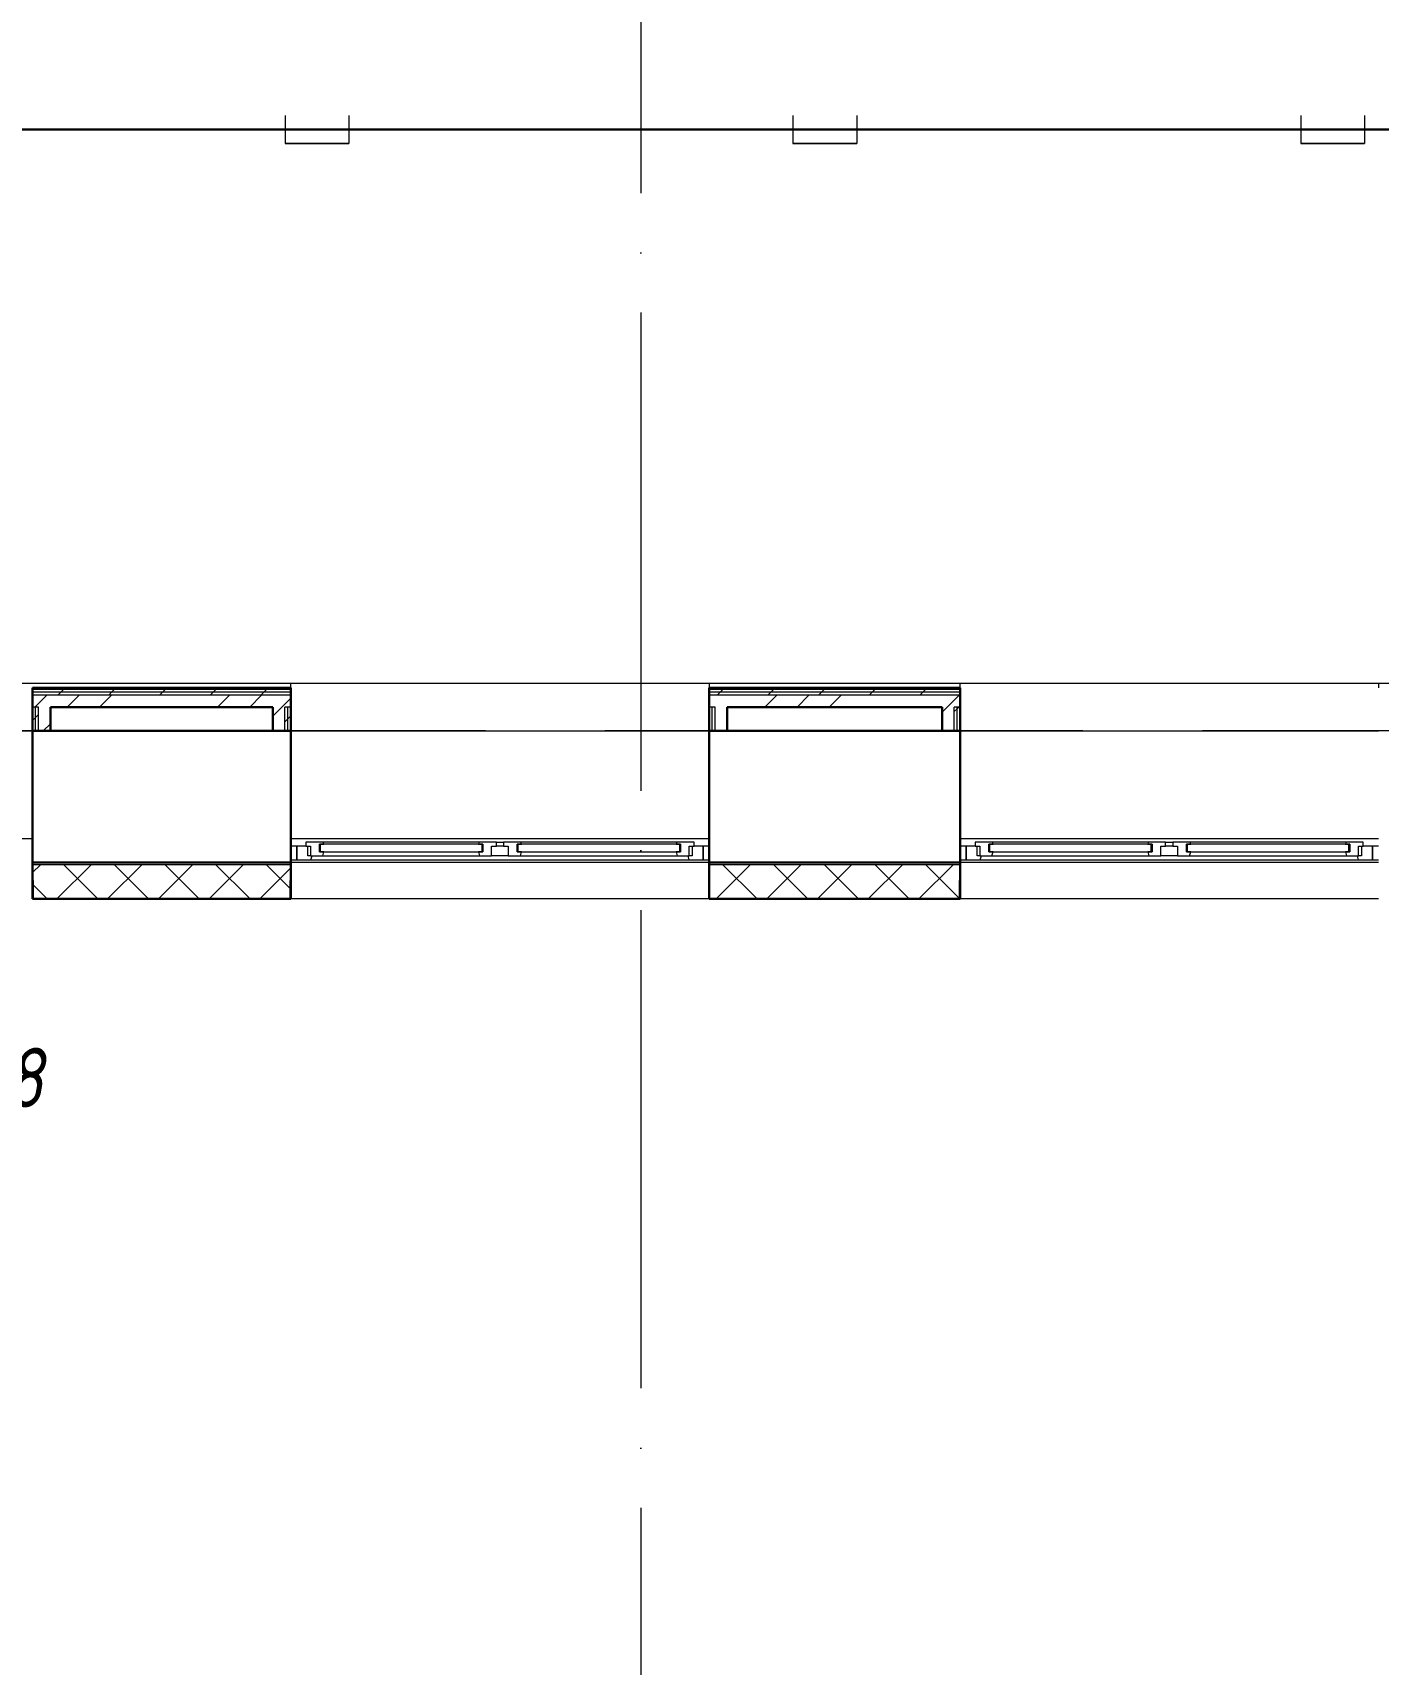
# Model space of a CAD drawing. Header units: millimetres. Extents: x -495897 to 1376592, y -28539 to 470976.
# Drawn here: x -25957 to -20327, y 371950 to 378776 of the extents above; entities that cross this region are included whole.
import ezdxf
from ezdxf import colors
from ezdxf.entities.mleader import LeaderData, LeaderLine
from ezdxf.enums import TextEntityAlignment as Align
from ezdxf.math import Vec2, Vec3

# ---------------------------------------------------------------- set-up
doc = ezdxf.new("R2010")
doc.units = ezdxf.units.MM
doc.set_wipeout_variables(frame=1)
doc.linetypes.add('ADSK_Линия сетки', pattern=[25, 20, -2.5, 0, -2.5])
for name, color, linetype, lineweight in [('_ Окна', 7, 'Continuous', 9), ('RC-Видеонаблюдение', 5, 'Continuous', 30), ('RC-Выноски', 7, 'Continuous', 0), ('RC-Линии_связи-Адресные', 5, 'Continuous', 30), ('Ограждение', 252, 'Continuous', 9), ('Окна', 252, 'Continuous', 9), ('Оси', 252, 'Continuous', 9), ('Стены внутренние', 7, 'Continuous', 18), ('Стены наружные', 7, 'Continuous', 18), ('Стены штриховка', 7, 'Continuous', 9)]:
    doc.layers.add(name, color=color, linetype=linetype, lineweight=lineweight)
doc.layers.add('RC-Позиционные_обозначения', color=7, linetype='Continuous')
doc.styles.add('Mipgost_5', font='', dxfattribs={"height": 250})
doc.styles.add('RubezhCAD', font='', dxfattribs={"oblique": 10})
doc.styles.get("Standard").update_dxf_attribs({"font": ''})
doc.styles.get('Mipgost_5').set_extended_font_data('Mipgost')
doc.styles.get('RubezhCAD').set_extended_font_data('GOST type A')
doc.styles.get('Standard').set_extended_font_data('GOST type B')

# ---------------------------------------------------------------- blocks, each defined once
blk = doc.blocks.new('RC-UGO-CAM-03')
blk.add_attdef('PSTN', text='', height=2.5).set_placement((4.626, 3.284), align=Align.BOTTOM_LEFT)
blk.add_wipeout([(3.743, 0), (6.243, 2.499), (6.243, -2.499)])
blk.add_line((6.243, 2.499), (6.243, -2.499))
blk.add_wipeout([(-3.743, -2.499), (-3.741, 2.497), (3.743, 2.499), (3.743, -2.499)])
for q in [(6.243, 2.499), (6.243, -2.499)]:
    blk.add_line((3.743, 0), q)
blk.add_lwpolyline([(3.743, 2.999), (-4.243, 2.999), (-4.243, -2.999), (3.743, -2.999)])
blk.add_lwpolyline([(3.743, -2.499), (3.743, 2.499), (-3.743, 2.499), (-3.743, -2.499), (3.743, -2.499)], close=True)
blk = doc.blocks.new('1 этаж')
at = {"layer": '_ Окна', "color": 251, "true_color": 0x636466}
for p, q in [((-24095.8, 14974.3), (-24120.8, 14974.3)), ((-24095.8, 14916.3), (-24095.8, 14974.3)), ((-23997.8, 14982.3), (-24000.8, 14982.3)), ((-24000.8, 14982.3), (-24000.8, 14950.3)), ((-24000.8, 14950.3), (-23997.8, 14950.3)), ((-23320.8, 14982.3), (-23997.8, 14982.3)), ((-23997.8, 14982.3), (-23997.8, 14950.3)), ((-23997.8, 14950.3), (-23997.8, 14982.3)), ((-23997.8, 14950.3), (-23320.8, 14950.3)), ((-23320.8, 14950.3), (-23320.8, 14982.3)), ((-23320.8, 14982.3), (-23320.8, 14950.3)), ((-23317.8, 14982.3), (-23320.8, 14982.3)), ((-23320.8, 14950.3), (-23317.8, 14950.3)), ((-23317.8, 14950.3), (-23317.8, 14982.3)), ((-23170.8, 14982.3), (-23173.8, 14982.3)), ((-23173.8, 14982.3), (-23173.8, 14950.3)), ((-23173.8, 14950.3), (-23170.8, 14950.3)), ((-22493.8, 14982.3), (-23170.8, 14982.3)), ((-23170.8, 14982.3), (-23170.8, 14950.3)), ((-23170.8, 14950.3), (-23170.8, 14982.3)), ((-23170.8, 14950.3), (-22493.8, 14950.3)), ((-22493.8, 14950.3), (-22493.8, 14982.3)), ((-22493.8, 14982.3), (-22493.8, 14950.3)), ((-22490.8, 14982.3), (-22493.8, 14982.3)), ((-22493.8, 14950.3), (-22490.8, 14950.3)), ((-22490.8, 14950.3), (-22490.8, 14982.3)), ((-22370.8, 14974.3), (-22395.8, 14974.3)), ((-22395.8, 14974.3), (-22395.8, 14916.3)), ((-21295.8, 14974.3), (-21320.8, 14974.3)), ((-21295.8, 14916.3), (-21295.8, 14974.3)), ((-21197.8, 14982.3), (-21200.8, 14982.3)), ((-21200.8, 14982.3), (-21200.8, 14950.3)), ((-21200.8, 14950.3), (-21197.8, 14950.3)), ((-20520.8, 14982.3), (-21197.8, 14982.3)), ((-21197.8, 14982.3), (-21197.8, 14950.3)), ((-21197.8, 14950.3), (-21197.8, 14982.3)), ((-21197.8, 14950.3), (-20520.8, 14950.3)), ((-20520.8, 14950.3), (-20520.8, 14982.3)), ((-20520.8, 14982.3), (-20520.8, 14950.3)), ((-20517.8, 14982.3), (-20520.8, 14982.3)), ((-20520.8, 14950.3), (-20517.8, 14950.3)), ((-20517.8, 14950.3), (-20517.8, 14982.3)), ((-20370.8, 14982.3), (-20373.8, 14982.3)), ((-20373.8, 14982.3), (-20373.8, 14950.3)), ((-20373.8, 14950.3), (-20370.8, 14950.3)), ((-19693.8, 14982.3), (-20370.8, 14982.3)), ((-20370.8, 14982.3), (-20370.8, 14950.3)), ((-20370.8, 14950.3), (-20370.8, 14982.3)), ((-20370.8, 14950.3), (-19693.8, 14950.3)), ((-19693.8, 14950.3), (-19693.8, 14982.3)), ((-19693.8, 14982.3), (-19693.8, 14950.3)), ((-19690.8, 14982.3), (-19693.8, 14982.3)), ((-19693.8, 14950.3), (-19690.8, 14950.3)), ((-19690.8, 14950.3), (-19690.8, 14982.3)), ((-19570.8, 14974.3), (-19595.8, 14974.3)), ((-19595.8, 14974.3), (-19595.8, 14916.3)), ((-24120.8, 14916.3), (-24095.8, 14916.3)), ((-22395.8, 14916.3), (-22370.8, 14916.3)), ((-21320.8, 14916.3), (-21295.8, 14916.3)), ((-19595.8, 14916.3), (-19570.8, 14916.3))]:
    blk.add_line(p, q, dxfattribs=at)
at = {"layer": '_ Окна', "color": 251, "lineweight": 18, "true_color": 0x636466}
for p, q in [((-24057.8, 14974.3), (-24095.8, 14974.3)), ((-24095.8, 14974.3), (-24095.8, 14916.3)), ((-24001.8, 14991.3), (-24057.8, 14991.3)), ((-24057.8, 14991.3), (-24057.8, 14974.3)), ((-24057.8, 14974.3), (-24037.8, 14974.3)), ((-24049.8, 14933.3), (-24049.8, 14974.3)), ((-24037.8, 14974.3), (-24037.8, 14933.3)), ((-24000.8, 14990.3), (-24001.8, 14991.3)), ((-23999.8, 14991.3), (-24000.8, 14990.3)), ((-24000.8, 14950.3), (-24000.8, 14982.3)), ((-24000.8, 14982.3), (-23982.8, 14982.3)), ((-23982.8, 14950.3), (-24000.8, 14950.3)), ((-23985.2, 14991.3), (-23999.8, 14991.3)), ((-23987.4, 14933.3), (-23982.8, 14950.3)), ((-23982.8, 14982.3), (-23985.2, 14991.3)), ((-23333.4, 14991.3), (-23335.8, 14982.3)), ((-23335.8, 14982.3), (-23317.8, 14982.3)), ((-23317.8, 14950.3), (-23335.8, 14950.3)), ((-23335.8, 14950.3), (-23331.2, 14933.3)), ((-23318.8, 14991.3), (-23333.4, 14991.3)), ((-23317.8, 14990.3), (-23318.8, 14991.3)), ((-23316.8, 14991.3), (-23317.8, 14990.3)), ((-23317.8, 14982.3), (-23317.8, 14950.3)), ((-23260.8, 14991.3), (-23316.8, 14991.3)), ((-23280.8, 14933.3), (-23280.8, 14974.3)), ((-23280.8, 14974.3), (-23260.8, 14974.3)), ((-23260.8, 14974.3), (-23260.8, 14991.3)), ((-23174.8, 14991.3), (-23230.8, 14991.3)), ((-23230.8, 14991.3), (-23230.8, 14974.3)), ((-23230.8, 14974.3), (-23210.8, 14974.3)), ((-23210.8, 14974.3), (-23210.8, 14933.3)), ((-23173.8, 14990.3), (-23174.8, 14991.3)), ((-23172.8, 14991.3), (-23173.8, 14990.3)), ((-23173.8, 14950.3), (-23173.8, 14982.3)), ((-23173.8, 14982.3), (-23155.8, 14982.3)), ((-23155.8, 14950.3), (-23173.8, 14950.3)), ((-23158.2, 14991.3), (-23172.8, 14991.3)), ((-23160.4, 14933.3), (-23155.8, 14950.3)), ((-23155.8, 14982.3), (-23158.2, 14991.3)), ((-22506.4, 14991.3), (-22508.8, 14982.3)), ((-22508.8, 14982.3), (-22490.8, 14982.3)), ((-22490.8, 14950.3), (-22508.8, 14950.3)), ((-22508.8, 14950.3), (-22504.2, 14933.3)), ((-22491.8, 14991.3), (-22506.4, 14991.3)), ((-22490.8, 14990.3), (-22491.8, 14991.3)), ((-22489.8, 14991.3), (-22490.8, 14990.3)), ((-22490.8, 14982.3), (-22490.8, 14950.3)), ((-22433.8, 14991.3), (-22489.8, 14991.3)), ((-22453.8, 14933.3), (-22453.8, 14974.3)), ((-22453.8, 14974.3), (-22433.8, 14974.3)), ((-22441.8, 14974.3), (-22441.8, 14933.3)), ((-22433.8, 14974.3), (-22433.8, 14991.3)), ((-22395.8, 14974.3), (-22433.8, 14974.3)), ((-22395.8, 14916.3), (-22395.8, 14974.3)), ((-21257.8, 14974.3), (-21295.8, 14974.3)), ((-21295.8, 14974.3), (-21295.8, 14916.3)), ((-21201.8, 14991.3), (-21257.8, 14991.3)), ((-21257.8, 14991.3), (-21257.8, 14974.3)), ((-21257.8, 14974.3), (-21237.8, 14974.3)), ((-21249.8, 14933.3), (-21249.8, 14974.3)), ((-21237.8, 14974.3), (-21237.8, 14933.3)), ((-21200.8, 14990.3), (-21201.8, 14991.3)), ((-21199.8, 14991.3), (-21200.8, 14990.3)), ((-21200.8, 14950.3), (-21200.8, 14982.3)), ((-21200.8, 14982.3), (-21182.8, 14982.3)), ((-21182.8, 14950.3), (-21200.8, 14950.3)), ((-21185.2, 14991.3), (-21199.8, 14991.3)), ((-21187.4, 14933.3), (-21182.8, 14950.3)), ((-21182.8, 14982.3), (-21185.2, 14991.3)), ((-20533.4, 14991.3), (-20535.8, 14982.3)), ((-20535.8, 14982.3), (-20517.8, 14982.3)), ((-20517.8, 14950.3), (-20535.8, 14950.3)), ((-20535.8, 14950.3), (-20531.2, 14933.3)), ((-20518.8, 14991.3), (-20533.4, 14991.3)), ((-20517.8, 14990.3), (-20518.8, 14991.3)), ((-20516.8, 14991.3), (-20517.8, 14990.3)), ((-20517.8, 14982.3), (-20517.8, 14950.3)), ((-20460.8, 14991.3), (-20516.8, 14991.3)), ((-20480.8, 14933.3), (-20480.8, 14974.3)), ((-20480.8, 14974.3), (-20460.8, 14974.3)), ((-20460.8, 14974.3), (-20460.8, 14991.3)), ((-20374.8, 14991.3), (-20430.8, 14991.3)), ((-20430.8, 14991.3), (-20430.8, 14974.3)), ((-20430.8, 14974.3), (-20410.8, 14974.3)), ((-20410.8, 14974.3), (-20410.8, 14933.3)), ((-20373.8, 14990.3), (-20374.8, 14991.3)), ((-20372.8, 14991.3), (-20373.8, 14990.3)), ((-20373.8, 14950.3), (-20373.8, 14982.3)), ((-20373.8, 14982.3), (-20355.8, 14982.3)), ((-20355.8, 14950.3), (-20373.8, 14950.3)), ((-20358.2, 14991.3), (-20372.8, 14991.3)), ((-20360.4, 14933.3), (-20355.8, 14950.3)), ((-20355.8, 14982.3), (-20358.2, 14991.3)), ((-19706.4, 14991.3), (-19708.8, 14982.3)), ((-19708.8, 14982.3), (-19690.8, 14982.3)), ((-19690.8, 14950.3), (-19708.8, 14950.3)), ((-19708.8, 14950.3), (-19704.2, 14933.3)), ((-19691.8, 14991.3), (-19706.4, 14991.3)), ((-19690.8, 14990.3), (-19691.8, 14991.3)), ((-19689.8, 14991.3), (-19690.8, 14990.3)), ((-19690.8, 14982.3), (-19690.8, 14950.3)), ((-19633.8, 14991.3), (-19689.8, 14991.3)), ((-19653.8, 14933.3), (-19653.8, 14974.3)), ((-19653.8, 14974.3), (-19633.8, 14974.3)), ((-19641.8, 14974.3), (-19641.8, 14933.3)), ((-19633.8, 14974.3), (-19633.8, 14991.3)), ((-19595.8, 14974.3), (-19633.8, 14974.3)), ((-19595.8, 14916.3), (-19595.8, 14974.3)), ((-24095.8, 14916.3), (-24036.4, 14916.3)), ((-24037.8, 14933.3), (-24049.8, 14933.3)), ((-24037.8, 14933.3), (-23987.4, 14933.3)), ((-24036.4, 14916.3), (-24031.8, 14933.3)), ((-23331.2, 14933.3), (-23280.8, 14933.3)), ((-23210.8, 14933.3), (-23160.4, 14933.3)), ((-22504.2, 14933.3), (-22453.8, 14933.3)), ((-22459.8, 14933.3), (-22455.2, 14916.3)), ((-22455.2, 14916.3), (-22395.8, 14916.3)), ((-22441.8, 14933.3), (-22453.8, 14933.3)), ((-21295.8, 14916.3), (-21236.4, 14916.3)), ((-21237.8, 14933.3), (-21249.8, 14933.3)), ((-21237.8, 14933.3), (-21187.4, 14933.3)), ((-21236.4, 14916.3), (-21231.8, 14933.3)), ((-20531.2, 14933.3), (-20480.8, 14933.3)), ((-20410.8, 14933.3), (-20360.4, 14933.3)), ((-19704.2, 14933.3), (-19653.8, 14933.3)), ((-19659.8, 14933.3), (-19655.2, 14916.3)), ((-19655.2, 14916.3), (-19595.8, 14916.3)), ((-19641.8, 14933.3), (-19653.8, 14933.3))]:
    blk.add_line(p, q, dxfattribs=at)
at = {"layer": 'Ограждение', "color": 251, "true_color": 0x636466}
for p, q in [((-27566.2, 15656.3), (-13580.8, 15656.3)), ((-24120.8, 15636.3), (-24120.8, 15656.3)), ((-24120.8, 15656.3), (-22370.8, 15656.3)), ((-22370.8, 15656.3), (-22370.8, 15636.3)), ((-21320.8, 15636.3), (-21320.8, 15656.3)), ((-21320.8, 15656.3), (-19570.8, 15656.3)), ((-19570.8, 15656.3), (-19570.8, 15636.3)), ((-26950.8, 15456.3), (-25200.8, 15456.3)), ((-24120.8, 15456.3), (-22370.8, 15456.3)), ((-21320.8, 15456.3), (-19570.8, 15456.3)), ((-26950.8, 15006.3), (-25200.8, 15006.3)), ((-24120.8, 15006.3), (-22370.8, 15006.3)), ((-21320.8, 15006.3), (-19570.8, 15006.3))]:
    blk.add_line(p, q, dxfattribs=at)
at = {"layer": 'Окна', "color": 251, "true_color": 0x636466}
for p, q in [((-23999.8, 14991.3), (-24001.8, 14991.3)), ((-23333.4, 14991.3), (-23985.2, 14991.3)), ((-23316.8, 14991.3), (-23318.8, 14991.3)), ((-23260.8, 14991.3), (-23230.8, 14991.3)), ((-23230.8, 14974.3), (-23260.8, 14974.3)), ((-23172.8, 14991.3), (-23174.8, 14991.3)), ((-22506.4, 14991.3), (-23158.2, 14991.3)), ((-22489.8, 14991.3), (-22491.8, 14991.3)), ((-21199.8, 14991.3), (-21201.8, 14991.3)), ((-20533.4, 14991.3), (-21185.2, 14991.3)), ((-20516.8, 14991.3), (-20518.8, 14991.3)), ((-20460.8, 14991.3), (-20430.8, 14991.3)), ((-20430.8, 14974.3), (-20460.8, 14974.3)), ((-20372.8, 14991.3), (-20374.8, 14991.3)), ((-19706.4, 14991.3), (-20358.2, 14991.3)), ((-19689.8, 14991.3), (-19691.8, 14991.3)), ((-24036.4, 14916.3), (-22455.2, 14916.3)), ((-23987.4, 14933.3), (-23331.2, 14933.3)), ((-23210.8, 14933.3), (-23280.8, 14933.3)), ((-23160.4, 14933.3), (-22504.2, 14933.3)), ((-21236.4, 14916.3), (-19655.2, 14916.3)), ((-21187.4, 14933.3), (-20531.2, 14933.3)), ((-20410.8, 14933.3), (-20480.8, 14933.3)), ((-20360.4, 14933.3), (-19704.2, 14933.3))]:
    blk.add_line(p, q, dxfattribs=at)
at = {"layer": 'Оси', "color": 251, "linetype": 'ADSK_Линия сетки', "ltscale": 100, "true_color": 0x636466}
for p, q in [((-22655.8, 32206.9), (-22655.8, -32499.9)), ((-805.8, 15456.3), (-72528.1, 15456.3))]:
    blk.add_line(p, q, dxfattribs=at)
at = {"layer": 'Стены внутренние', "color": 251, "lineweight": 30, "true_color": 0x636466}
for p, q in [((-25200.8, 15456.3), (-25200.8, 14906.3)), ((-24195.8, 15456.3), (-25125.8, 15456.3)), ((-24120.8, 14906.3), (-24120.8, 15456.3)), ((-22370.8, 15456.3), (-22370.8, 14906.3)), ((-21395.8, 15456.3), (-22295.8, 15456.3)), ((-21320.8, 14906.3), (-21320.8, 15456.3)), ((-25200.8, 14906.3), (-24120.8, 14906.3)), ((-25200.8, 14896.3), (-25200.8, 14754.3)), ((-24120.8, 14754.3), (-24120.8, 14896.3)), ((-22370.8, 14906.3), (-21320.8, 14906.3)), ((-22370.8, 14896.3), (-22370.8, 14754.3)), ((-21320.8, 14754.3), (-21320.8, 14896.3)), ((-25200.8, 14754.3), (-24120.8, 14754.3)), ((-22370.8, 14754.3), (-21320.8, 14754.3))]:
    blk.add_line(p, q, dxfattribs=at)
at = {"layer": 'Стены внутренние', "color": 251, "linetype": 'Continuous', "lineweight": 9, "true_color": 0x636466}
for p, q in [((-25200.8, 14863.9), (-25168.4, 14896.3)), ((-25096.3, 14756.3), (-24956.3, 14896.3)), ((-24930.5, 14756.3), (-25070.5, 14896.3)), ((-24884.2, 14756.3), (-24744.2, 14896.3)), ((-24718.4, 14756.3), (-24858.4, 14896.3)), ((-24672, 14756.3), (-24532, 14896.3)), ((-24506.2, 14756.3), (-24646.2, 14896.3)), ((-24459.9, 14756.3), (-24319.9, 14896.3)), ((-24294.1, 14756.3), (-24434.1, 14896.3)), ((-24247.8, 14756.3), (-24120.8, 14883.2)), ((-24122.8, 14797.1), (-24222, 14896.3)), ((-22338.6, 14756.3), (-22198.6, 14896.3)), ((-22172.8, 14756.3), (-22312.8, 14896.3)), ((-22126.5, 14756.3), (-21986.5, 14896.3)), ((-21960.6, 14756.3), (-22100.6, 14896.3)), ((-21914.3, 14756.3), (-21774.3, 14896.3)), ((-21748.5, 14756.3), (-21888.5, 14896.3)), ((-21702.2, 14756.3), (-21562.2, 14896.3)), ((-21536.4, 14756.3), (-21676.4, 14896.3)), ((-21490.1, 14756.3), (-21350.1, 14896.3)), ((-21324.2, 14756.3), (-21464.2, 14896.3)), ((-25142.6, 14756.3), (-25198.8, 14812.4)), ((-24563.2, 14754.3), (-24564.3, 14756.3)), ((-24420.4, 14756.3), (-24421.3, 14754.7)), ((-21747.6, 14754.3), (-21748.7, 14756.3))]:
    blk.add_line(p, q, dxfattribs=at)
at = {"layer": 'Стены внутренние', "color": 251, "true_color": 0x636466}
for p, q in [((-22370.8, 14906.3), (-24120.8, 14906.3)), ((-19570.8, 14906.3), (-21320.8, 14906.3)), ((-22370.8, 14754.3), (-24120.8, 14754.3)), ((-19570.8, 14754.3), (-21320.8, 14754.3))]:
    blk.add_line(p, q, dxfattribs=at)
at = {"layer": 'Стены наружные', "color": 251, "lineweight": 30, "true_color": 0x636466}
for p, q in [((-24120.8, 15636.3), (-25200.8, 15636.3)), ((-25200.8, 15636.3), (-25200.8, 15456.3)), ((-24120.8, 15456.3), (-24120.8, 15636.3)), ((-21320.8, 15636.3), (-22370.8, 15636.3)), ((-22370.8, 15636.3), (-22370.8, 15456.3)), ((-21320.8, 15456.3), (-21320.8, 15636.3)), ((-25125.8, 15556.3), (-24195.8, 15556.3)), ((-25125.8, 15456.3), (-25125.8, 15556.3)), ((-24195.8, 15556.3), (-24195.8, 15456.3)), ((-22295.8, 15556.3), (-21395.8, 15556.3)), ((-22295.8, 15456.3), (-22295.8, 15556.3)), ((-21395.8, 15556.3), (-21395.8, 15456.3)), ((-25200.8, 15456.3), (-25125.8, 15456.3)), ((-24195.8, 15456.3), (-24120.8, 15456.3)), ((-22370.8, 15456.3), (-22295.8, 15456.3)), ((-21395.8, 15456.3), (-21320.8, 15456.3)), ((-25200.8, 14906.3), (-25200.8, 14896.3)), ((-24120.8, 14896.3), (-24120.8, 14906.3)), ((-22370.8, 14906.3), (-22370.8, 14896.3)), ((-21320.8, 14896.3), (-21320.8, 14906.3))]:
    blk.add_line(p, q, dxfattribs=at)
at = {"layer": 'Стены наружные', "color": 251, "linetype": 'Continuous', "lineweight": 9, "true_color": 0x636466}
for p, q in [((-25069.8, 15631.3), (-25064.8, 15636.3)), ((-24645.6, 15631.3), (-24640.6, 15636.3)), ((-24221.3, 15631.3), (-24216.3, 15636.3)), ((-22100, 15631.3), (-22095, 15636.3)), ((-21675.7, 15631.3), (-21670.7, 15636.3)), ((-25191, 15556.3), (-25141, 15606.3)), ((-25094.8, 15606.3), (-25082.3, 15618.8)), ((-25082.3, 15618.8), (-25069.8, 15631.3)), ((-25056.1, 15556.3), (-25006.1, 15606.3)), ((-24921.2, 15556.3), (-24871.2, 15606.3)), ((-24882.7, 15606.3), (-24870.2, 15618.8)), ((-24870.2, 15618.8), (-24857.7, 15631.3)), ((-24670.6, 15606.3), (-24658.1, 15618.8)), ((-24658.1, 15618.8), (-24645.6, 15631.3)), ((-24458.4, 15606.3), (-24445.9, 15618.8)), ((-24445.9, 15618.8), (-24433.4, 15631.3)), ((-24427.7, 15556.3), (-24377.7, 15606.3)), ((-24292.8, 15556.3), (-24242.8, 15606.3)), ((-24246.3, 15606.3), (-24233.8, 15618.8)), ((-24233.8, 15618.8), (-24221.3, 15631.3)), ((-24157.8, 15556.3), (-24120.8, 15593.3)), ((-22337.1, 15606.3), (-22324.6, 15618.8)), ((-22324.6, 15618.8), (-22312.1, 15631.3)), ((-22137.7, 15556.3), (-22087.7, 15606.3)), ((-22125, 15606.3), (-22112.5, 15618.8)), ((-22112.5, 15618.8), (-22100, 15631.3)), ((-22002.8, 15556.3), (-21952.8, 15606.3)), ((-21912.9, 15606.3), (-21900.4, 15618.8)), ((-21900.4, 15618.8), (-21887.9, 15631.3)), ((-21867.9, 15556.3), (-21817.9, 15606.3)), ((-21700.7, 15606.3), (-21688.2, 15618.8)), ((-21688.2, 15618.8), (-21675.7, 15631.3)), ((-21488.6, 15606.3), (-21476.1, 15618.8)), ((-21476.1, 15618.8), (-21463.6, 15631.3)), ((-21374.4, 15556.3), (-21324.4, 15606.3)), ((-25200.8, 15500.3), (-25188.3, 15512.8)), ((-25188.3, 15512.8), (-25175.8, 15525.3)), ((-24195.8, 15518.3), (-24157.8, 15556.3)), ((-24145.8, 15494.6), (-24133.3, 15507.1)), ((-24133.3, 15507.1), (-24120.8, 15519.6)), ((-21395.8, 15534.9), (-21374.4, 15556.3)), ((-21345.8, 15536.9), (-21333.3, 15549.4)), ((-21333.3, 15549.4), (-21326.5, 15556.3)), ((-25156.1, 15456.3), (-25125.8, 15486.6))]:
    blk.add_line(p, q, dxfattribs=at)
at = {"layer": 'Стены штриховка', "color": 251, "true_color": 0x636466}
for p, q in [((-25200.8, 15631.3), (-24120.8, 15631.3)), ((-24120.8, 15631.3), (-25200.8, 15631.3)), ((-24120.8, 15618.8), (-25200.8, 15618.8)), ((-24120.8, 15606.3), (-25200.8, 15606.3)), ((-22370.8, 15631.3), (-21320.8, 15631.3)), ((-21320.8, 15631.3), (-22370.8, 15631.3)), ((-21320.8, 15618.8), (-22370.8, 15618.8)), ((-21320.8, 15606.3), (-22370.8, 15606.3)), ((-25175.8, 15556.3), (-25200.8, 15556.3)), ((-25188.3, 15456.3), (-25188.3, 15556.3)), ((-25175.8, 15456.3), (-25175.8, 15556.3)), ((-24145.8, 15456.3), (-24145.8, 15556.3)), ((-24120.8, 15556.3), (-24145.8, 15556.3)), ((-24133.3, 15456.3), (-24133.3, 15556.3)), ((-22345.8, 15556.3), (-22370.8, 15556.3)), ((-22358.3, 15456.3), (-22358.3, 15556.3)), ((-22345.8, 15456.3), (-22345.8, 15556.3)), ((-21345.8, 15456.3), (-21345.8, 15556.3)), ((-21320.8, 15556.3), (-21345.8, 15556.3)), ((-21333.3, 15456.3), (-21333.3, 15556.3)), ((-24120.8, 14896.3), (-25200.8, 14896.3)), ((-21320.8, 14896.3), (-22370.8, 14896.3)), ((-25198.8, 14830.3), (-25200.8, 14830.3)), ((-25198.8, 14830.3), (-25198.8, 14756.3)), ((-24120.8, 14830.3), (-24122.8, 14830.3)), ((-24122.8, 14756.3), (-24122.8, 14830.3)), ((-22368.8, 14830.3), (-22370.8, 14830.3)), ((-22368.8, 14830.3), (-22368.8, 14756.3)), ((-21320.8, 14830.3), (-21322.8, 14830.3)), ((-21322.8, 14756.3), (-21322.8, 14830.3)), ((-25198.8, 14756.3), (-24122.8, 14756.3)), ((-22368.8, 14756.3), (-21322.8, 14756.3))]:
    blk.add_line(p, q, dxfattribs=at)

msp = doc.modelspace()

# ---------------------------------------------------------------- linework, layer by layer
at = {"layer": 'RC-Линии_связи-Адресные', "color": 0, "lineweight": 5}
for p, q in [((-24901.204, 378429.26), (-24901.204, 378313.134)), ((-24634.106, 378429.26), (-24634.106, 378313.134)), ((-22776.737, 378429.26), (-22776.737, 378313.134)), ((-22509.638, 378429.26), (-22509.638, 378313.134)), ((-20652.269, 378429.26), (-20652.269, 378313.134)), ((-20385.171, 378429.26), (-20385.171, 378313.134)), ((-24901.204, 378313.134), (-24634.106, 378313.134)), ((-24634.106, 378313.134), (-24901.204, 378313.134)), ((-22776.737, 378313.134), (-22509.638, 378313.134)), ((-22509.638, 378313.134), (-22776.737, 378313.134)), ((-20652.269, 378313.134), (-20385.171, 378313.134)), ((-20385.171, 378313.134), (-20652.269, 378313.134))]:
    msp.add_line(p, q, dxfattribs=at)
at = {"layer": 'RC-Линии_связи-Адресные'}
msp.add_line((-8770.249, 378371.197), (-34179.326, 378371.197), dxfattribs=at)

# ---------------------------------------------------------------- block references
msp.add_blockref('1 этаж', (-756.474, 360398.765))

# ---------------------------------------------------------------- leaders
at = {"layer": 'RC-Выноски', "linetype": 'Continuous', "ltscale": 15}
ml = msp.add_multileader_mtext('Standard', dxfattribs=at)
ml.set_content('В ЛВС здания школы', color=256, style='Mipgost_5')
ml.set_leader_properties()
ml.build(insert=Vec2(0, 0))
ml.multileader.update_dxf_attribs({"has_text_frame": 1, "text_left_attachment_type": 6, "text_right_attachment_type": 6, "dogleg_length": 2, "arrow_head_size": 400, "scale": 100})
ctx = ml.context
ctx.base_point, ctx.scale, ctx.char_height, ctx.arrow_head_size, ctx.landing_gap_size, ctx.plane_origin = Vec3(408469.171, 372490.934), 100, 250, 400, 100, Vec3(-116420.439, 333728.374)
ctx.left_attachment, ctx.right_attachment, ctx.text_align_type = 6, 6, 2
notes = []
notes.append((ctx, [(1, (1, 1, 0), (411431.849, 372490.934), (-1, 0), 200, [(0, [(411431.849, 370475.664)], 0, [])])]))
ctx.mtext.insert, ctx.mtext.width, ctx.mtext.alignment, ctx.mtext.flow_direction = Vec3(411131.849, 372790.934), 4609.04485, 3, 5
for ctx, leaders in notes:
    for number, flags, end, landing, length, lines in leaders:
        leader = LeaderData()
        leader.index, (leader.has_last_leader_line, leader.has_dogleg_vector, leader.attachment_direction) = number, flags
        leader.last_leader_point, leader.dogleg_vector, leader.dogleg_length = Vec3(end), Vec3(landing), length
        for number, points, colour, breaks in lines:
            line = LeaderLine()
            line.index, line.vertices, line.color, line.breaks = number, Vec3.list(points), colors.encode_raw_color(colour), breaks
            leader.lines.append(line)
        ctx.leaders.append(leader)

# ---------------------------------------------------------------- next in the draw order: block references
at = {"layer": 'RC-Видеонаблюдение'}
ref = msp.add_blockref('RC-UGO-CAM-03', (-27488.445, 374663.824), dxfattribs=dict(at, xscale=-99.99999999999999, yscale=99.99999999999999, zscale=99.99999999999999, rotation=160.0968725770102))
ref.add_attrib('PSTN', 'ВК2.38', (-26725.859, 374279.564), dxfattribs={"layer": 'RC-Позиционные_обозначения', "height": 250, "style": 'RubezhCAD', "oblique": 10})

doc.saveas('drawing.dxf')
